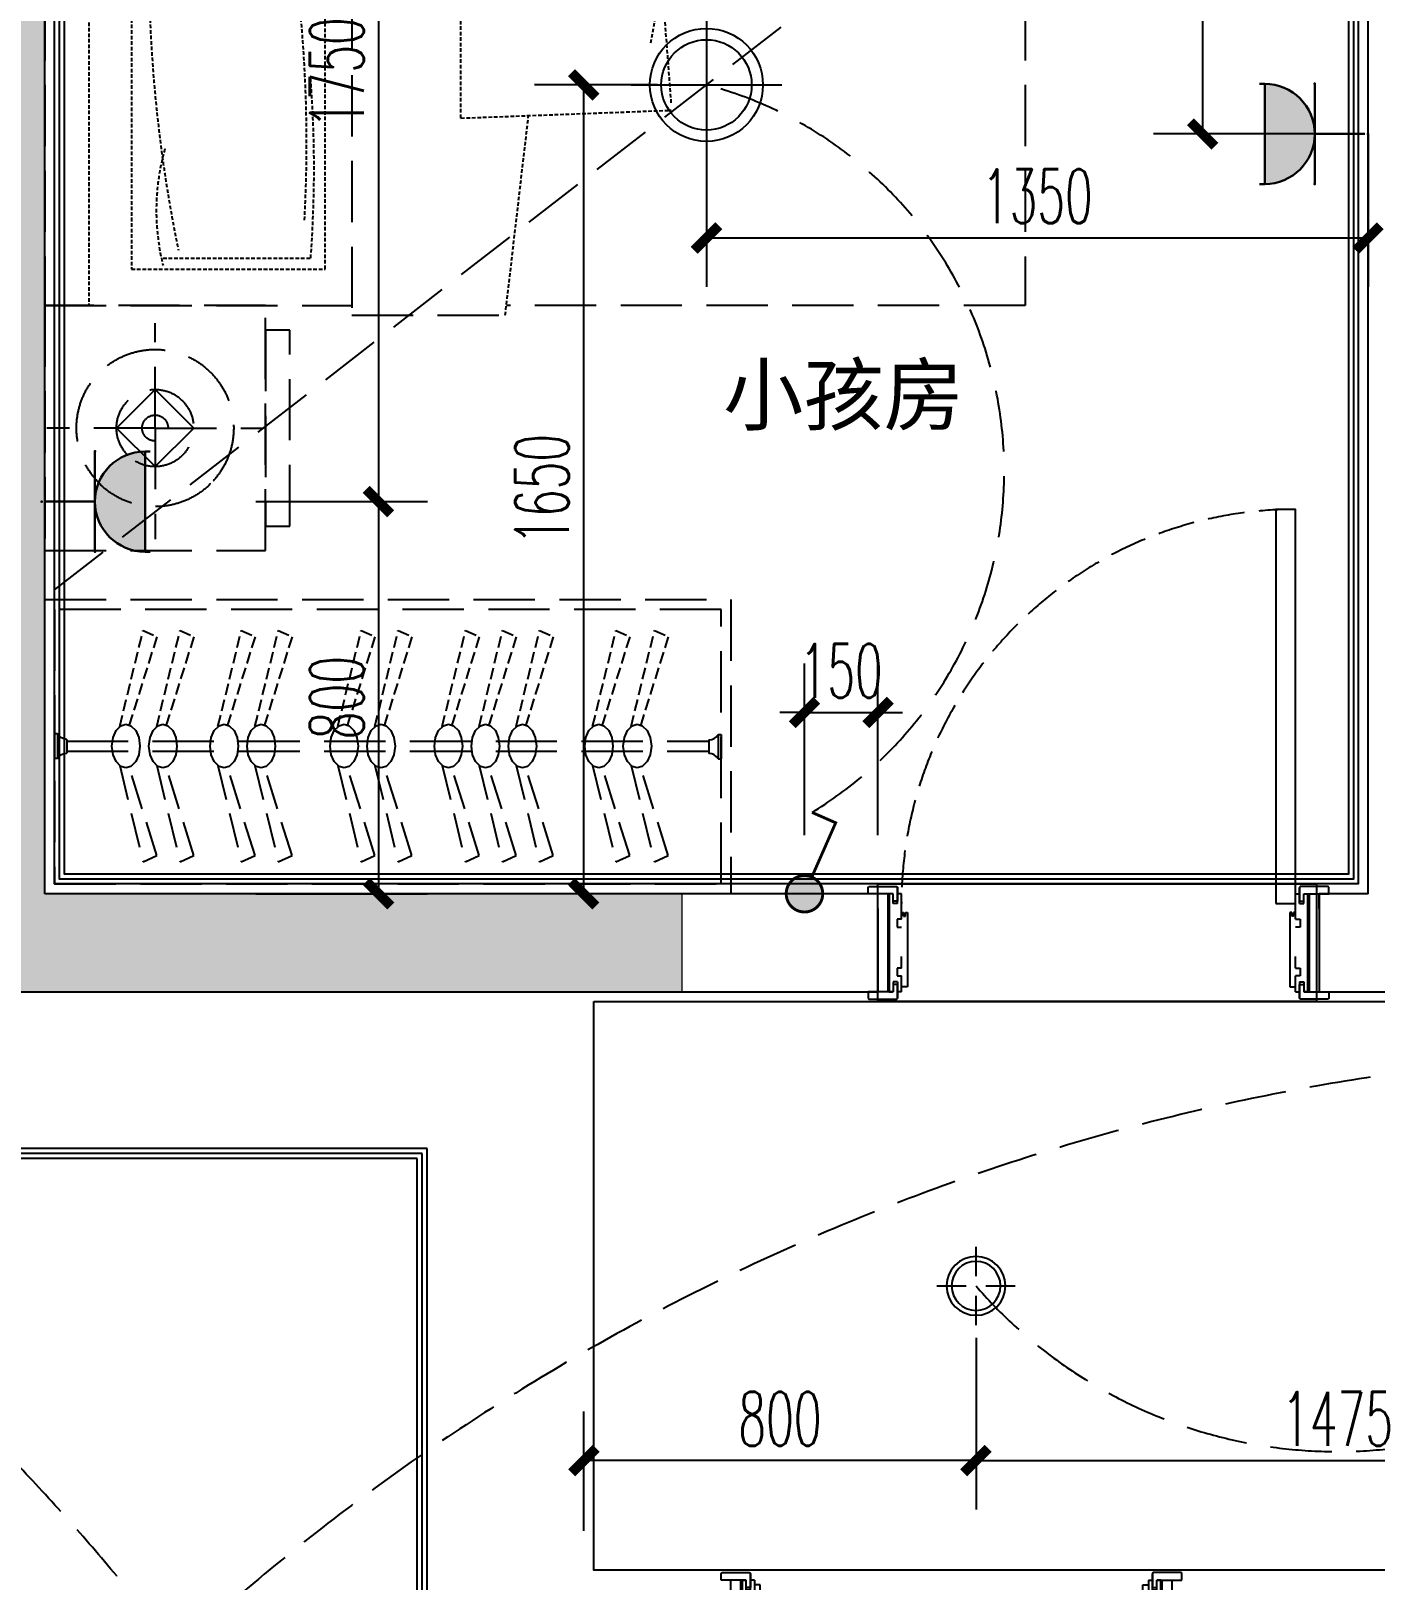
# Model space of a CAD drawing. Extents: x 184967 to 628822, y -100826 to 121332.
# Drawn here: x 398377 to 401120, y 39974 to 43134 of the extents above; entities that cross this region are included whole.
import ezdxf
from ezdxf.enums import TextEntityAlignment as Align

# ---------------------------------------------------------------- set-up
doc = ezdxf.new("R2010")
doc.units = 0
doc.header["$MEASUREMENT"] = 0
for name, pattern in [('__DASH', [0.35, 0.25, -0.1]), ('DASH', [0.35, 0.25, -0.1]), ('DASHED2', [0.375, 0.25, -0.125])]:
    doc.linetypes.add(name, pattern=pattern)
for name, color, linetype in [('0-固定家具到顶', 55, 'Continuous'), ('0-活动家具', 55, 'Continuous'), ('E-给水', 34, 'Continuous'), ('E02-灯具开关连线', 6, 'Continuous'), ('KP12.00 Level 23 Keyplan$0$IFF-FURN-DETAIL', 250, 'Continuous'), ('P11-平面门套', 47, 'Continuous'), ('P11-平面门扇', 47, 'Continuous'), ('P13-文字说明', 52, 'Continuous'), ('T-灯具尺寸', 55, 'Continuous'), ('T03-天花造型', 30, 'Continuous'), ('T05-天花灯具', 51, 'Continuous'), ('WALL', 145, 'Continuous')]:
    doc.layers.add(name, color=color, linetype=linetype)
for name, color, linetype, lineweight in [('4#6#-col-2F~31F$0$COLU', 7, 'Continuous', 0), ('4#6#-col-2F~31F$0$COLU_HATCH', 251, 'Continuous', 0), ('E-插座', 60, 'Continuous', 30)]:
    doc.layers.add(name, color=color, linetype=linetype, lineweight=lineweight)
doc.styles.add('_TCH_LABEL', font='COMPLEX', dxfattribs={"bigfont": 'GBCBIG'})
doc.styles.get("Standard").update_dxf_attribs({"font": 'gbenor.shx', "bigfont": 'gbcbig.shx'})
doc.styles.add('尺寸标注', font='txt.shx', dxfattribs={"width": 0.6, "height": 110})
doc.styles.add('文字标注', font='')
doc.styles.get('文字标注').set_extended_font_data('SimSun')
doc.dimstyles.new('1-50', dxfattribs={"dimscale": 50, "dimtxt": 110, "dimasz": 1, "dimexe": 2, "dimexo": 2, "dimgap": 0.6, "dimtad": 1, "dimdec": 0, "dimrnd": 5, "dimtxsty": '尺寸标注', "dimblk": 'ARCHTICK', "dimcen": 2.5, "dimclrd": 251, "dimclre": 251, "dimclrt": 50, "dimadec": 0, "dimazin": 0, "dimtfac": 1, "dimtdec": 0, "dimtix": 1, "dimtmove": 2, "dimatfit": 3, "dimldrblk": 'DOT', "dimfxl": 1, "dimarcsym": 0})
doc.dimstyles.new('标注', dxfattribs={"dimtxt": 2.5, "dimasz": 1.5, "dimexe": 1.25, "dimexo": 0.625, "dimgap": 0, "dimtad": 1, "dimdsep": 46, "dimtxsty": 'Standard', "dimblk": 'z', "dimcen": 2.5, "dimadec": 0, "dimazin": 0, "dimtm": 1e-09, "dimtfac": 1, "dimtmove": 0, "dimatfit": 3, "dimldrblk": 'z', "dimfxl": 1, "dimarcsym": 0})

# ---------------------------------------------------------------- blocks, each defined once
blk = doc.blocks.new('*U913')
h = blk.add_hatch(color=256)
edge = h.paths.add_edge_path()
edge.add_ellipse((117.692261023738, 211.010664521014), major_axis=(72.28993609263809, 72.2899360926381), ratio=0.9999999999998557, start_angle=134.9999999999959, end_angle=224.9996776147957)
edge.add_line((117.6916857887234, 108.7772564773466), (117.6928362587226, 108.7772564773466))
edge.add_ellipse((117.692261023738, 211.010664521014), major_axis=(72.28993609263809, 72.2899360926381), ratio=0.9999999999998557, start_angle=225.000322385196, end_angle=314.9999999999959)
edge.add_line((219.9256690690237, 211.010664521014), (15.45885297845223, 211.010664521014))
for p, q in [((15.45885297687346, 221.2340053252292), (15.45885297687346, 211.010664521014)), ((219.9256690706025, 221.2340053252292), (219.9256690706025, 211.010664521014)), ((219.9256690706025, 211.010664521014), (15.45885297687346, 211.010664521014)), ((15.45885297687346, 108.7772564773466), (219.9256690706025, 108.7772564773466)), ((117.692261023738, 108.7772564773466), (117.692261023738, 6.543848433653466))]:
    blk.add_line(p, q)
at = {"extrusion": (0, 0, -1)}
blk.add_ellipse((117.692261023738, 211.010664521014), major_axis=(72.28993609263809, 72.2899360926381), ratio=0.9999999999998557, start_param=0.7853981633975202, end_param=3.926990816987313, dxfattribs=at)
for p in [(15.45885297687346, 108.7772564773466), (219.9256690706025, 108.7772564773466), (117.692261023738, 0.0002235690571978921)]:
    blk.add_point(p)
at = {"style": '_TCH_LABEL', "text_generation_flag": 4}
blk.add_text('P', height=0.004089336318310933, dxfattribs=at).set_placement((117.6802636327775, 0.004073607324016848))
at = {"style": '_TCH_LABEL'}
blk.add_attdef('B', text='', height=84.06593068615378, dxfattribs=at).set_placement((174.5899560559046, 51.23559392852962), align=Align.MIDDLE)
blk = doc.blocks.new('_ArchTick')
at = {"color": 0, "linetype": 'ByBlock', "const_width": 0.4}
blk.add_lwpolyline([(-0.5, -0.5), (0.5, 0.5)], dxfattribs=at)
blk = doc.blocks.new('*D931')
at = {"layer": 'Defpoints', "color": 0, "transparency": 16777216}
for p in [(401105.5429029901, 43923.72080574904), (400767.906641599, 42923.73280314), (401099.0031281637, 42923.73280314)]:
    blk.add_point(p, dxfattribs=at)
at = {"layer": 'E-插座', "color": 251, "lineweight": -2, "transparency": 16777216}
for p, q in [((401005.5429029901, 43923.72080574904), (400667.906641599, 43923.72080574904)), ((400767.906641599, 43923.72080574904), (400767.906641599, 42923.73280314)), ((400999.0031281637, 42923.73280314), (400667.906641599, 42923.73280314))]:
    blk.add_line(p, q, dxfattribs=at)
at = {"layer": 'E-插座', "color": 251, "lineweight": -2, "transparency": 16777216, "xscale": 50, "yscale": 50, "zscale": 50}
for p, rotation in [((400767.906641599, 43923.72080574904), 90), ((400767.906641599, 42923.73280314), 270)]:
    blk.add_blockref('_ArchTick', p, dxfattribs=dict(at, rotation=rotation))
at = {"layer": 'E-插座', "color": 50, "transparency": 16777216, "insert": (400682.9066415988, 43423.7268044444), "char_height": 110, "attachment_point": 5, "rotation": 90, "style": '尺寸标注'}
blk.add_mtext('1000', dxfattribs=at)
blk = doc.blocks.new('_Dot')
at = {"color": 0, "linetype": 'ByBlock', "lineweight": -2}
blk.add_line((-0.5, 0), (-1, 0), dxfattribs=at)
at = {"color": 0, "linetype": 'ByBlock', "const_width": 0.5}
blk.add_lwpolyline([(-0.25, 0, 1), (0.25, 0, 1)], format="xyb", close=True, dxfattribs=at)
blk = doc.blocks.new('*D933')
at = {"layer": 'Defpoints', "color": 0, "transparency": 16777216}
for p in [(398405.5468539309, 43923.73280314), (398405.5467530283, 42173.7327950594), (399086.3278766667, 42173.7327950594)]:
    blk.add_point(p, dxfattribs=at)
at = {"layer": 'E-插座', "color": 251, "lineweight": -2, "transparency": 16777216}
for p, q in [((398836.3278766667, 43923.73280314), (399186.3278766667, 43923.73280314)), ((399086.3278766667, 43923.73280314), (399086.3278766667, 42173.7327950594)), ((398836.3278766667, 42173.7327950594), (399186.3278766667, 42173.7327950594))]:
    blk.add_line(p, q, dxfattribs=at)
at = {"layer": 'E-插座', "color": 251, "lineweight": -2, "transparency": 16777216, "xscale": 50, "yscale": 50, "zscale": 50}
for p, rotation in [((399086.3278766667, 43923.73280314), 90), ((399086.3278766667, 42173.7327950594), 270)]:
    blk.add_blockref('_ArchTick', p, dxfattribs=dict(at, rotation=rotation))
at = {"layer": 'E-插座', "color": 50, "transparency": 16777216, "insert": (399001.3278766666, 43048.73279909958), "char_height": 110, "attachment_point": 5, "rotation": 90, "style": '尺寸标注'}
blk.add_mtext('1750', dxfattribs=at)
blk = doc.blocks.new('*D938')
at = {"layer": 'Defpoints', "color": 0, "transparency": 16777216}
for p in [(398405.5467530283, 42173.7327950594), (398405.5467366916, 41373.7327950594), (399086.3278766667, 41373.7327950594)]:
    blk.add_point(p, dxfattribs=at)
at = {"layer": 'E-插座', "color": 251, "lineweight": -2, "transparency": 16777216}
for p, q in [((398836.3278766667, 42173.7327950594), (399186.3278766667, 42173.7327950594)), ((399086.3278766667, 42173.7327950594), (399086.3278766667, 41373.7327950594)), ((398836.3278766667, 41373.7327950594), (399186.3278766667, 41373.7327950594))]:
    blk.add_line(p, q, dxfattribs=at)
at = {"layer": 'E-插座', "color": 251, "lineweight": -2, "transparency": 16777216, "xscale": 50, "yscale": 50, "zscale": 50}
for p, rotation in [((399086.3278766667, 42173.7327950594), 90), ((399086.3278766667, 41373.7327950594), 270)]:
    blk.add_blockref('_ArchTick', p, dxfattribs=dict(at, rotation=rotation))
at = {"layer": 'E-插座', "color": 50, "transparency": 16777216, "insert": (399001.3278766666, 41773.73279505929), "char_height": 110, "attachment_point": 5, "rotation": 90, "style": '尺寸标注'}
blk.add_mtext('800', dxfattribs=at)
blk = doc.blocks.new('z')
blk.add_line((0, 0), (-1, -1.0232e-12))
blk.add_lwpolyline([(-1.171243120491743, 1.173285600293843, 0.36, 0.21, 0), (0, 0, 0.21, 0.36, 0), (-1.17124312049778, -1.173285600307485, 0.36, 0.36, 0)], format="xyseb")
blk = doc.blocks.new('A$C2E5E4FD4')
for p, q in [((79.99998746762867, 99.99999357825436), (79.99998746762867, 159.9999935782543)), ((59.99998746762867, 79.99999357825436), (-1.25323713291e-05, 79.99999357825436)), ((159.9999874676286, 79.99999357825436), (99.99998746762869, 79.99999357825436)), ((79.99998746762867, -6.4217456384e-06), (79.99998746762867, 59.99999357825435))]:
    blk.add_line(p, q)
blk.add_circle((79.99998746762867, 79.99999357825436), 60)
at = {"color": 250}
blk.add_circle((79.99998746762867, 79.99999357825436), 50, dxfattribs=at)
blk = doc.blocks.new('xidingdeng')
for p, q in [((0, 3.333333333332121), (0, -3.333333333332121)), ((-3.333333333321207, 0), (3.333333333335759, 0))]:
    blk.add_line(p, q)
blk.add_circle((0, 0), 2.499999999999503)
at = {"color": 8}
blk.add_circle((0, 0), 1.999999999999602, dxfattribs=at)
blk = doc.blocks.new('*D998')
at = {"layer": 'Defpoints', "color": 0, "linetype": 'ByBlock', "transparency": 16777216}
for p in [(399755.5468034794, 43023.73282603584), (401105.5467530281, 43023.73282603584), (401105.5467530281, 42711.50001480195)]:
    blk.add_point(p, dxfattribs=at)
at = {"layer": 'T-灯具尺寸', "color": 251, "lineweight": -2, "transparency": 16777216}
for p, q in [((399755.5468034794, 42923.73282603584), (399755.5468034794, 42611.50001480195)), ((401105.5467530281, 42923.73282603584), (401105.5467530281, 42611.50001480195)), ((399755.5468034794, 42711.50001480195), (401105.5467530281, 42711.50001480195))]:
    blk.add_line(p, q, dxfattribs=at)
at = {"layer": 'T-灯具尺寸', "color": 251, "linetype": 'ByBlock', "lineweight": -2, "transparency": 16777216, "xscale": 50, "yscale": 50, "zscale": 50, "rotation": 180}
blk.add_blockref('_ArchTick', (399755.5468034794, 42711.50001480195), dxfattribs=at)
at = {"layer": 'T-灯具尺寸', "color": 251, "linetype": 'ByBlock', "lineweight": -2, "transparency": 16777216, "xscale": 50, "yscale": 50, "zscale": 50}
blk.add_blockref('_ArchTick', (401105.5467530281, 42711.50001480195), dxfattribs=at)
at = {"layer": 'T-灯具尺寸', "color": 50, "linetype": 'ByBlock', "transparency": 16777216, "insert": (400430.5467782537, 42796.50001480195), "char_height": 110, "attachment_point": 5, "style": '尺寸标注'}
blk.add_mtext('1350', dxfattribs=at)
blk = doc.blocks.new('*D999')
at = {"layer": 'Defpoints', "color": 0, "linetype": 'ByBlock', "transparency": 16777216}
for p in [(399755.5468034793, 43023.73282603556), (399505.0000000005, 41373.73280986135), (399755.5468034793, 41373.73280986135)]:
    blk.add_point(p, dxfattribs=at)
at = {"layer": 'T-灯具尺寸', "color": 251, "lineweight": -2, "transparency": 16777216}
for p, q in [((399655.5468034793, 43023.73282603556), (399405.0000000005, 43023.73282603556)), ((399505.0000000005, 43023.73282603556), (399505.0000000005, 41373.73280986135)), ((399655.5468034793, 41373.73280986135), (399405.0000000005, 41373.73280986135))]:
    blk.add_line(p, q, dxfattribs=at)
at = {"layer": 'T-灯具尺寸', "color": 251, "linetype": 'ByBlock', "lineweight": -2, "transparency": 16777216, "xscale": 50, "yscale": 50, "zscale": 50}
for p, rotation in [((399505.0000000005, 43023.73282603556), 90), ((399505.0000000005, 41373.73280986135), 270)]:
    blk.add_blockref('_ArchTick', p, dxfattribs=dict(at, rotation=rotation))
at = {"layer": 'T-灯具尺寸', "color": 50, "linetype": 'ByBlock', "transparency": 16777216, "insert": (399420.0000000003, 42198.73281794834), "char_height": 110, "attachment_point": 5, "rotation": 90, "style": '尺寸标注'}
blk.add_mtext('1650', dxfattribs=at)
blk = doc.blocks.new('*D1020')
at = {"layer": 'Defpoints', "color": 0, "linetype": 'ByBlock', "transparency": 16777216}
for p in [(400305.5466531599, 40573.73284154404), (401780.5467470879, 40573.73284154093), (401780.5467470879, 40217.50001480195)]:
    blk.add_point(p, dxfattribs=at)
at = {"layer": 'T-灯具尺寸', "color": 251, "lineweight": -2, "transparency": 16777216}
for p, q in [((400305.5466531599, 40467.50001480195), (400305.5466531599, 40117.50001480195)), ((401780.5467470879, 40467.50001480195), (401780.5467470879, 40117.50001480195)), ((400305.5466531599, 40217.50001480195), (401780.5467470879, 40217.50001480195))]:
    blk.add_line(p, q, dxfattribs=at)
at = {"layer": 'T-灯具尺寸', "color": 251, "linetype": 'ByBlock', "lineweight": -2, "transparency": 16777216, "xscale": 50, "yscale": 50, "zscale": 50, "rotation": 180}
blk.add_blockref('_ArchTick', (400305.5466531599, 40217.50001480195), dxfattribs=at)
at = {"layer": 'T-灯具尺寸', "color": 251, "linetype": 'ByBlock', "lineweight": -2, "transparency": 16777216, "xscale": 50, "yscale": 50, "zscale": 50}
blk.add_blockref('_ArchTick', (401780.5467470879, 40217.50001480195), dxfattribs=at)
at = {"layer": 'T-灯具尺寸', "color": 50, "linetype": 'ByBlock', "transparency": 16777216, "insert": (401043.0467001239, 40302.50001480195), "char_height": 110, "attachment_point": 5, "style": '尺寸标注'}
blk.add_mtext('1475', dxfattribs=at)
blk = doc.blocks.new('*D1023')
at = {"layer": 'Defpoints', "color": 0, "linetype": 'ByBlock', "transparency": 16777216}
for p in [(400305.5466531599, 40573.73284154404), (399505.5467530281, 40217.50001480195), (399505.5467530281, 39973.73283412971)]:
    blk.add_point(p, dxfattribs=at)
at = {"layer": 'T-灯具尺寸', "color": 251, "lineweight": -2, "transparency": 16777216}
for p, q in [((400305.5466531599, 40467.50001480195), (400305.5466531599, 40117.50001480195)), ((399505.5467530281, 40073.73283412971), (399505.5467530281, 40317.50001480195)), ((400305.5466531599, 40217.50001480195), (399505.5467530281, 40217.50001480195))]:
    blk.add_line(p, q, dxfattribs=at)
at = {"layer": 'T-灯具尺寸', "color": 251, "linetype": 'ByBlock', "lineweight": -2, "transparency": 16777216, "xscale": 50, "yscale": 50, "zscale": 50, "rotation": 180}
blk.add_blockref('_ArchTick', (399505.5467530281, 40217.50001480195), dxfattribs=at)
at = {"layer": 'T-灯具尺寸', "color": 251, "linetype": 'ByBlock', "lineweight": -2, "transparency": 16777216, "xscale": 50, "yscale": 50, "zscale": 50}
blk.add_blockref('_ArchTick', (400305.5466531599, 40217.50001480195), dxfattribs=at)
at = {"layer": 'T-灯具尺寸', "color": 50, "linetype": 'ByBlock', "transparency": 16777216, "insert": (399905.546703094, 40302.50001480195), "char_height": 110, "attachment_point": 5, "style": '尺寸标注'}
blk.add_mtext('800', dxfattribs=at)
blk = doc.blocks.new('*U60')
h = blk.add_hatch(color=256)
edge = h.paths.add_edge_path()
edge.add_arc((2.151484108099001e-10, -6.974238000939174e-11), 62.10000000139564, -127.2198858071806, -82.21988580729841)
edge.add_arc((4.102717757037622e-11, 6.25181052942971e-11), 62.10000000149572, -82.21988580715593, -37.21988580716038)
edge.add_arc((1.803241866853272e-10, -4.329030005711761e-11), 62.1000000013083, -37.21988580716069, 7.78011419285809)
edge.add_arc((2.379280065519053e-10, -8.866071279668637e-11), 62.10000000121783, 7.780114192900837, 52.78011419291992)
edge.add_arc((1.10675738436181e-10, 9.613859847430588e-12), 62.10000000122108, 52.78011419277895, 97.78011419284384)
edge.add_arc((2.727522306764784e-10, -1.151127927489604e-10), 62.10000000138753, -262.2198858070278, -217.2198858069993)
edge.add_arc((-4.066601167799644e-11, 1.229560979061431e-10), 62.10000000108983, -217.2198858069997, -172.2198858069997)
edge.add_arc((4.24591190607203e-10, 6.351933524532205e-11), 62.1000000015266, -172.2198858071558, -127.2198858072611)
at = {"const_width": 9.936000000213985}
blk.add_lwpolyline([(-8.406582733408314, 61.52836229661051), (-35.66610994495528, 261.0427332916591), (-122.6803543755188, 249.1540299765452)], dxfattribs=at)
blk.add_lwpolyline([(-37.56277055767007, -49.45147387296431, 0.1989123673796352), (8.406582733570012, -61.52836229683994, 0.1989123673796269), (49.4514738728953, -37.56277055785021, 0.1989123673796338), (61.5283622966887, 8.406582733400644, 0.1989123673796519), (37.56277055790166, 49.45147387268018, 0.1989123673796731), (-8.406582733408314, 61.52836229661051, 0.1989123673796564), (-49.45147387272334, 37.56277055761304, 0.1989123673796721), (-61.52836229651291, -8.40658273363916, 0.198912367379654)], format="xyb", close=True, dxfattribs=at)
blk = doc.blocks.new('*D1036')
at = {"layer": 'Defpoints', "color": 0, "linetype": 'ByBlock', "transparency": 16777216}
for p in [(400105.5467530249, 41743.49998519805), (399955.5467530249, 41373.73280452598), (400105.5467530249, 41373.73280452598)]:
    blk.add_point(p, dxfattribs=at)
at = {"layer": 'E02-灯具开关连线', "color": 251, "lineweight": -2, "transparency": 16777216}
for p, q in [((399955.5467530249, 41493.49998519805), (399955.5467530249, 41843.49998519805)), ((400105.5467530249, 41493.49998519805), (400105.5467530249, 41843.49998519805)), ((399955.5467530249, 41743.49998519805), (399905.5467530249, 41743.49998519805)), ((399955.5467530249, 41743.49998519805), (400105.5467530249, 41743.49998519805)), ((400105.5467530249, 41743.49998519805), (400155.5467530249, 41743.49998519805))]:
    blk.add_line(p, q, dxfattribs=at)
at = {"layer": 'E02-灯具开关连线', "color": 251, "linetype": 'ByBlock', "lineweight": -2, "transparency": 16777216, "xscale": 50, "yscale": 50, "zscale": 50}
blk.add_blockref('_ArchTick', (399955.5467530249, 41743.49998519805), dxfattribs=at)
at = {"layer": 'E02-灯具开关连线', "color": 251, "linetype": 'ByBlock', "lineweight": -2, "transparency": 16777216, "xscale": 50, "yscale": 50, "zscale": 50, "rotation": 180}
blk.add_blockref('_ArchTick', (400105.5467530249, 41743.49998519805), dxfattribs=at)
at = {"layer": 'E02-灯具开关连线', "color": 50, "linetype": 'ByBlock', "transparency": 16777216, "insert": (400030.5467530249, 41828.49998519805), "char_height": 110, "attachment_point": 5, "style": '尺寸标注'}
blk.add_mtext('150', dxfattribs=at)
blk = doc.blocks.new('*U885')
at = {"color": 251}
for p, q in [((20.0805182491531, 124.9999979953245), (20.08051798249334, 74.99999799526708)), ((920.0805166237624, 124.9999979953245), (920.0805167718903, 74.99999799526708))]:
    blk.add_line(p, q, dxfattribs=at)
at = {"layer": 'P11-平面门套', "ltscale": 200}
for p, q in [((-9.0082539828e-06, 168.3999979953478), (1.599990991722734, 169.9999979953245)), ((-9.0082539828e-06, 154.9999979953245), (-9.0082539828e-06, 168.3999979953478)), ((1.599990991722734, 169.9999979953245), (58.39999099176929, 169.9999979953245)), ((58.39999099176929, 169.9999979953245), (59.999990991746, 168.3999979953478)), ((59.999990991746, 168.3999979953478), (59.999990991746, 139.9999979953245)), ((59.99999099128036, 134.9999979953245), (59.99999099128036, 166.9552061756803)), ((881.7610438811462, 169.9999979953245), (880.1610438811695, 168.3999979953478)), ((880.1610438811695, 168.3999979953478), (880.1610438811695, 139.9999979953245)), ((880.1610438816349, 134.9999979953245), (880.1610438816349, 166.9552061756803)), ((938.5610438811927, 169.9999979953245), (881.7610438811462, 169.9999979953245)), ((940.161043881169, 168.3999979953478), (938.5610438811927, 169.9999979953245)), ((940.161043881169, 154.9999979953245), (940.161043881169, 168.3999979953478)), ((50.9999909916296, 154.9999979953245), (-9.0082539828e-06, 154.9999979953245)), ((39.99999099174603, 154.9999979953245), (39.99999093248017, 54.99999799532529)), ((42.99999093248014, 54.99999799532529), (42.999990991746, 154.9999979953245)), ((42.999990991746, 154.9999979953245), (42.99999093248014, 54.99999799532529)), ((50.99999099151318, 134.9999979953245), (50.9999909916296, 154.9999979953245)), ((51.99999099151319, 139.9999979953245), (50.99999099151318, 140.9999979953245)), ((59.99999099151319, 134.9999979953245), (50.99999099151318, 134.9999979953245)), ((59.999990991746, 139.9999979953245), (51.99999099151319, 139.9999979953245)), ((67.99999099174603, 154.9999979953245), (59.999990991746, 154.9999979953245)), ((67.99999099180422, 102.7828360671374), (67.99999099180422, 154.9999979953245)), ((67.99999093253837, 103.3983006278257), (67.99999093253837, 126.7828360671382)), ((872.1610438811695, 154.9999979953245), (880.1610438811695, 154.9999979953245)), ((872.161043881111, 102.7828360671374), (872.161043881111, 154.9999979953245)), ((872.1610438218453, 103.3983006278257), (872.1610438218453, 126.7828360671382)), ((880.1610438811695, 139.9999979953245), (888.1610438814023, 139.9999979953245)), ((880.1610438814023, 134.9999979953245), (889.1610438814023, 134.9999979953245)), ((888.1610438814023, 139.9999979953245), (889.1610438814023, 140.9999979953245)), ((889.1610438814023, 134.9999979953245), (889.1610438812859, 154.9999979953245)), ((889.1610438812859, 154.9999979953245), (940.161043881169, 154.9999979953245)), ((897.1610438219035, 54.99999799532529), (897.1610438811695, 154.9999979953245)), ((897.1610438811695, 154.9999979953245), (897.1610438219035, 54.99999799532529)), ((900.1610438811695, 154.9999979953245), (900.1610438219035, 54.99999799532529)), ((67.99999093253837, 103.3983006278257), (58.99999093253837, 103.3983006278257)), ((58.99999093253837, 103.3983006278257), (58.99999093253837, 87.39830062782573)), ((58.99999099180422, 102.7828360671374), (58.99999099180422, 86.78283606713741)), ((67.99999099180422, 102.7828360671374), (58.99999099180422, 102.7828360671374)), ((67.99999099180422, 116.9999979953245), (72.08458863462873, 116.9999979952663)), ((72.08458863457054, 109.2799979950614), (72.08458863462873, 116.9999979952663)), ((72.08458863457054, 109.2799979950614), (75.9153933489797, 109.2799979950614)), ((75.9153933489797, 109.2799979950614), (75.9153933490379, 116.9999979952663)), ((75.9153933490379, 116.9999979952663), (79.99999099180422, 116.9999979953245)), ((79.99999099180422, 116.9999979953245), (79.99999093253837, 64.99999799532532)), ((860.1610438811113, 116.9999979953245), (860.1610438218453, 64.99999799532532)), ((864.2456415238776, 116.9999979952663), (860.1610438811113, 116.9999979953245)), ((864.2456415239355, 109.2799979950614), (864.2456415238776, 116.9999979952663)), ((868.0764462383449, 109.2799979950614), (864.2456415239355, 109.2799979950614)), ((872.161043881111, 116.9999979953245), (868.0764462382867, 116.9999979952663)), ((868.0764462383449, 109.2799979950614), (868.0764462382867, 116.9999979952663)), ((872.1610438218453, 103.3983006278257), (881.1610438218453, 103.3983006278257)), ((872.161043881111, 102.7828360671374), (881.161043881111, 102.7828360671374)), ((881.1610438218453, 103.3983006278257), (881.1610438218453, 87.39830062782573)), ((881.161043881111, 102.7828360671374), (881.161043881111, 86.78283606713741)), ((59.99999093224733, 74.99999799532532), (50.99999093224732, 74.99999799532532)), ((50.99999093224732, 74.99999799532532), (50.99999093236374, 54.99999799532529)), ((51.99999093224733, 69.99999799532532), (50.99999093224732, 68.99999799532532)), ((59.99999093248014, 69.99999799532532), (51.99999093224733, 69.99999799532532)), ((58.99999093253837, 87.39830062782573), (67.99999093253837, 87.39830062782573)), ((58.99999099180422, 86.78283606713741), (67.99999099180422, 86.78283606713741)), ((59.9999909320145, 74.99999799532532), (59.9999909319563, 41.59999799530201)), ((59.99999093248014, 41.99999799532529), (59.99999093248014, 69.99999799532532)), ((67.99999093253837, 54.99999799532529), (67.99999093253837, 87.39830062782573)), ((79.99999093253837, 64.99999799532532), (67.99999093253837, 64.99999799532532)), ((860.1610438218453, 64.99999799532532), (872.1610438218453, 64.99999799532532)), ((872.1610438218453, 54.99999799532529), (872.1610438218453, 87.39830062782573)), ((881.1610438218453, 87.39830062782573), (872.1610438218453, 87.39830062782573)), ((881.161043881111, 86.78283606713741), (872.161043881111, 86.78283606713741)), ((880.1610438223692, 74.99999799532532), (880.1610438224271, 41.59999799530201)), ((880.1610438221363, 74.99999799532532), (889.1610438221363, 74.99999799532532)), ((880.1610438219035, 69.99999799532532), (888.1610438221363, 69.99999799532532)), ((880.1610438219035, 41.99999799532529), (880.1610438219035, 69.99999799532532)), ((888.1610438221363, 69.99999799532532), (889.1610438221363, 68.99999799532532)), ((889.1610438221363, 74.99999799532532), (889.1610438220199, 54.99999799532529)), ((50.99999093236374, 54.99999799532529), (-9.06751984079898e-06, 54.99999799532529)), ((-9.06751984079898e-06, 54.99999799532529), (-9.06751984079898e-06, 41.59999799530201)), ((-9.06751984079898e-06, 41.59999799530201), (1.599990932456876, 39.99999799532529)), ((1.599990932456876, 39.99999799532529), (58.39999093192135, 39.99999799532529)), ((42.99999093248014, 54.99999799532529), (50.99999093248017, 54.99999799532529)), ((58.39999093192135, 39.99999799532529), (59.9999909319563, 41.59999799530201)), ((67.99999093253837, 54.99999799532529), (59.99999093253835, 54.99999799532529)), ((872.1610438218453, 54.99999799532529), (880.1610438218453, 54.99999799532529)), ((881.7610438224623, 39.99999799532529), (880.1610438224271, 41.59999799530201)), ((938.5610438219268, 39.99999799532529), (881.7610438224623, 39.99999799532529)), ((889.1610438220199, 54.99999799532529), (940.1610438219033, 54.99999799532529)), ((897.1610438219035, 54.99999799532529), (889.1610438219035, 54.99999799532529)), ((940.1610438219033, 41.59999799530201), (938.5610438219268, 39.99999799532529)), ((940.1610438219033, 54.99999799532529), (940.1610438219033, 41.59999799530201))]:
    blk.add_line(p, q, dxfattribs=at)
at = {"layer": 'P11-平面门套'}
for p, q in [((20.08051824921858, 124.9999979952954), (20.08051824921858, 154.9999979953827)), ((920.0805166237258, 124.9999979952954), (920.0805166237258, 154.9999979953247)), ((20.08051798249334, 74.99999799526708), (20.08051798249334, 54.99999799532529)), ((920.0805167718903, 74.99999799526708), (920.0805167718903, 54.99999799532529))]:
    blk.add_line(p, q, dxfattribs=at)
blk = doc.blocks.new('KP12.00 Level 23 Keyplan$0$HBA-Hanger')
at = {"color": 250, "linetype": 'DASH', "ltscale": 100}
blk.add_polyline3d([(-41.9496, 43.4272, 0), (-248.539, -6.68425, 0), (-234.963, -36.2244, 0), (-45.5965, 22.9304, 0)], dxfattribs=at)
at = {"color": 250, "linetype": 'DASH', "ltscale": 300}
blk.add_polyline3d([(-46.9451, 30.1133, 0), (-43.7782, 19.371, 0), (-33.1952, 8.819989999999999, 0), (-18.7283, 2.44564, 0), (0, 0, 0), (18.7283, 2.44564, 0), (33.1952, 8.819989999999999, 0), (43.7782, 19.371, 0), (46.9451, 30.1133, 0), (43.7782, 40.8557, 0), (33.1952, 51.4067, 0), (18.7283, 57.78100000000001, 0), (0, 60.2267, 0), (-18.7283, 57.78100000000001, 0), (-33.1952, 51.4067, 0), (-43.7782, 40.8557, 0)], close=True, dxfattribs=at)
blk.add_polyline3d([(41.9496, 43.4272, 0), (248.539, -6.68425, 0), (234.963, -36.2244, 0), (45.5965, 22.9304, 0)], dxfattribs=at)
blk = doc.blocks.new('KP12.00 Level 23 Keyplan$0$A$C09FB1370')
at = {"layer": 'KP12.00 Level 23 Keyplan$0$IFF-FURN-DETAIL'}
for p, q in [((-25, 14), (-25, -14)), ((-25, 14), (-25, -14)), ((-6, 25), (-6, -25)), ((-6, 25), (0, 25)), ((-6, 25), (0, 25)), ((-6, 25), (-6, -25)), ((0, 25), (0, -25)), ((-6, -25), (0, -25)), ((-6, -25), (0, -25))]:
    blk.add_line(p, q, dxfattribs=at)
for centre, start, end in [((-25.0201957081445, 35.9439744050615), 270.052731042177, 330.08443460519), ((-25.0201957081445, 35.9439744050615), 270.052731042177, 330.08443460519), ((-25.0201957081445, -35.9439744055271), 29.9155653948102, 89.94726895782351), ((-25.0201957081445, -35.9439744055271), 29.9155653948102, 89.94726895782351)]:
    blk.add_arc(centre, 21.9439836986288, start, end, dxfattribs=at)
blk = doc.blocks.new('*U792')
at = {"color": 251}
for p, q in [((20.0805182491531, 124.9999979953245), (20.08051813065799, -25.00000200473288)), ((920.0805166237624, 124.9999979953245), (920.080516920055, -25.00000200473288))]:
    blk.add_line(p, q, dxfattribs=at)
at = {"layer": 'P11-平面门套', "ltscale": 200}
for p, q in [((-9.0082539828e-06, 168.3999979953478), (1.599990991722734, 169.9999979953245)), ((-9.0082539828e-06, 154.9999979953245), (-9.0082539828e-06, 168.3999979953478)), ((1.599990991722734, 169.9999979953245), (58.39999099176929, 169.9999979953245)), ((58.39999099176929, 169.9999979953245), (59.999990991746, 168.3999979953478)), ((59.999990991746, 168.3999979953478), (59.999990991746, 139.9999979953245)), ((59.99999099128036, 134.9999979953245), (59.99999099128036, 166.9552061756803)), ((881.7610438811462, 169.9999979953245), (880.1610438811695, 168.3999979953478)), ((880.1610438811695, 168.3999979953478), (880.1610438811695, 139.9999979953245)), ((880.1610438816349, 134.9999979953245), (880.1610438816349, 166.9552061756803)), ((938.5610438811927, 169.9999979953245), (881.7610438811462, 169.9999979953245)), ((940.161043881169, 168.3999979953478), (938.5610438811927, 169.9999979953245)), ((940.161043881169, 154.9999979953245), (940.161043881169, 168.3999979953478)), ((50.9999909916296, 154.9999979953245), (-9.0082539828e-06, 154.9999979953245)), ((39.99999099174603, 154.9999979953245), (39.99999108064482, -45.00000200467466)), ((42.99999108064478, -45.00000200467466), (42.999990991746, 154.9999979953245)), ((42.999990991746, 154.9999979953245), (42.99999108064478, -45.00000200467466)), ((50.99999099151318, 134.9999979953245), (50.9999909916296, 154.9999979953245)), ((51.99999099151319, 139.9999979953245), (50.99999099151318, 140.9999979953245)), ((59.99999099151319, 134.9999979953245), (50.99999099151318, 134.9999979953245)), ((59.999990991746, 139.9999979953245), (51.99999099151319, 139.9999979953245)), ((67.99999099174603, 154.9999979953245), (59.999990991746, 154.9999979953245)), ((67.99999099180422, 102.7828360671374), (67.99999099180422, 154.9999979953245)), ((872.1610438811695, 154.9999979953245), (880.1610438811695, 154.9999979953245)), ((872.161043881111, 102.7828360671374), (872.161043881111, 154.9999979953245)), ((880.1610438811695, 139.9999979953245), (888.1610438814023, 139.9999979953245)), ((880.1610438814023, 134.9999979953245), (889.1610438814023, 134.9999979953245)), ((888.1610438814023, 139.9999979953245), (889.1610438814023, 140.9999979953245)), ((889.1610438814023, 134.9999979953245), (889.1610438812859, 154.9999979953245)), ((889.1610438812859, 154.9999979953245), (940.161043881169, 154.9999979953245)), ((897.1610439700681, -45.00000200467466), (897.1610438811695, 154.9999979953245)), ((897.1610438811695, 154.9999979953245), (897.1610439700681, -45.00000200467466)), ((900.1610438811695, 154.9999979953245), (900.1610439700681, -45.00000200467466)), ((58.99999099180422, 102.7828360671374), (58.99999099180422, 86.78283606713741)), ((67.99999099180422, 102.7828360671374), (58.99999099180422, 102.7828360671374)), ((67.99999099180422, 116.9999979953245), (72.08458863462873, 116.9999979952663)), ((72.08458863457054, 109.2799979950614), (72.08458863462873, 116.9999979952663)), ((72.08458863457054, 109.2799979950614), (75.9153933489797, 109.2799979950614)), ((75.9153933489797, 109.2799979950614), (75.9153933490379, 116.9999979952663)), ((75.9153933490379, 116.9999979952663), (79.99999099180422, 116.9999979953245)), ((79.99999099180422, 116.9999979953245), (79.99999108070301, -35.00000200467465)), ((860.1610438811113, 116.9999979953245), (860.1610439700099, -35.00000200467465)), ((864.2456415238776, 116.9999979952663), (860.1610438811113, 116.9999979953245)), ((864.2456415239355, 109.2799979950614), (864.2456415238776, 116.9999979952663)), ((868.0764462383449, 109.2799979950614), (864.2456415239355, 109.2799979950614)), ((872.161043881111, 116.9999979953245), (868.0764462382867, 116.9999979952663)), ((868.0764462383449, 109.2799979950614), (868.0764462382867, 116.9999979952663)), ((872.161043881111, 102.7828360671374), (881.161043881111, 102.7828360671374)), ((881.161043881111, 102.7828360671374), (881.161043881111, 86.78283606713741)), ((58.99999099180422, 86.78283606713741), (67.99999099180422, 86.78283606713741)), ((881.161043881111, 86.78283606713741), (872.161043881111, 86.78283606713741)), ((67.99999108070301, 3.398300627825741), (58.99999108070301, 3.398300627825741)), ((58.99999108070301, 3.398300627825741), (58.99999108070301, -12.60169937217423)), ((67.99999108070301, 3.398300627825741), (67.99999108070301, 26.78283606713823)), ((872.1610439700099, 3.398300627825741), (872.1610439700099, 26.78283606713823)), ((872.1610439700099, 3.398300627825741), (881.1610439700099, 3.398300627825741)), ((881.1610439700099, 3.398300627825741), (881.1610439700099, -12.60169937217423)), ((59.99999108041197, -25.00000200467465), (50.99999108041197, -25.00000200467465)), ((50.99999108041197, -25.00000200467465), (50.99999108052839, -45.00000200467466)), ((51.99999108041197, -30.00000200467465), (50.99999108041197, -31.00000200467465)), ((59.99999108064478, -30.00000200467465), (51.99999108041197, -30.00000200467465)), ((58.99999108070301, -12.60169937217423), (67.99999108070301, -12.60169937217423)), ((59.99999108017914, -25.00000200467465), (59.99999108012094, -58.40000200469795)), ((59.99999108064478, -58.00000200467466), (59.99999108064478, -30.00000200467465)), ((67.99999108070301, -45.00000200467466), (67.99999108070301, -12.60169937217423)), ((872.1610439700099, -45.00000200467466), (872.1610439700099, -12.60169937217423)), ((881.1610439700099, -12.60169937217423), (872.1610439700099, -12.60169937217423)), ((880.1610439705338, -25.00000200467465), (880.1610439705918, -58.40000200469795)), ((880.161043970301, -25.00000200467465), (889.161043970301, -25.00000200467465)), ((880.1610439700681, -30.00000200467465), (888.161043970301, -30.00000200467465)), ((880.1610439700681, -58.00000200467466), (880.1610439700681, -30.00000200467465)), ((888.161043970301, -30.00000200467465), (889.161043970301, -31.00000200467465)), ((889.161043970301, -25.00000200467465), (889.1610439701846, -45.00000200467466)), ((50.99999108052839, -45.00000200467466), (-8.91935519580153e-06, -45.00000200467466)), ((-8.91935519580153e-06, -45.00000200467466), (-8.91935519580153e-06, -58.40000200469795)), ((-8.91935519580153e-06, -58.40000200469795), (1.599991080621521, -60.00000200467466)), ((1.599991080621521, -60.00000200467466), (58.399991080086, -60.00000200467466)), ((42.99999108064478, -45.00000200467466), (50.99999108064482, -45.00000200467466)), ((58.399991080086, -60.00000200467466), (59.99999108012094, -58.40000200469795)), ((67.99999108070301, -45.00000200467466), (59.999991080703, -45.00000200467466)), ((79.99999108070301, -35.00000200467465), (67.99999108070301, -35.00000200467465)), ((860.1610439700099, -35.00000200467465), (872.1610439700099, -35.00000200467465)), ((872.1610439700099, -45.00000200467466), (880.1610439700099, -45.00000200467466)), ((881.7610439706269, -60.00000200467466), (880.1610439705918, -58.40000200469795)), ((938.5610439700914, -60.00000200467466), (881.7610439706269, -60.00000200467466)), ((889.1610439701846, -45.00000200467466), (940.1610439700679, -45.00000200467466)), ((897.1610439700681, -45.00000200467466), (889.1610439700681, -45.00000200467466)), ((940.1610439700679, -58.40000200469795), (938.5610439700914, -60.00000200467466)), ((940.1610439700679, -45.00000200467466), (940.1610439700679, -58.40000200469795))]:
    blk.add_line(p, q, dxfattribs=at)
at = {"layer": 'P11-平面门套'}
for p, q in [((20.08051824921858, 124.9999979952954), (20.08051824921858, 154.9999979953827)), ((920.0805166237258, 124.9999979952954), (920.0805166237258, 154.9999979953247)), ((20.08051813065799, -25.00000200473288), (20.08051813065799, -45.00000200467466)), ((920.080516920055, -25.00000200473288), (920.080516920055, -45.00000200467466))]:
    blk.add_line(p, q, dxfattribs=at)
blk = doc.blocks.new('A$C087C765B')
blk.add_lwpolyline([(764.1607779139304, 0.0004472729051485658), (804.1607779139304, 0.0004472733708098531), (804.1607779032202, 804.1615018498851), (764.1607779032202, 804.1615018498851)], close=True)
at = {"color": 250, "linetype": 'DASH', "ltscale": 300}
blk.add_arc((804.1607779139304, 0.0004472733708098531), 804.1610545765143, 90.00000000083378, 180, dxfattribs=at)
blk = doc.blocks.new('1500FDSGSDFG')
at = {"color": 250, "linetype": 'DASHED2', "ltscale": 30}
for p, q in [((367146.0247973225, 29154.04845890604), (367146.0247973225, 27654.04845890604)), ((367628.0803969745, 29087.19208832403), (367232.5427682074, 29087.19208832379)), ((367232.5427682074, 29087.19208832379), (367232.5427682074, 28472.89490501528)), ((367628.0803969745, 28472.89490501528), (367628.0803969745, 29087.19208832403)), ((367293.1826130832, 29063.60058932976), (367603.6411729465, 29063.60058932976)), ((368157.0284347844, 28837.86059188299), (368597.7100529385, 28818.6605918828)), ((368157.0284347847, 28414.96546596583), (368157.0284347844, 28837.86059188299)), ((368597.7100529385, 28818.6605918828), (368542.5100529385, 28530.25334583517)), ((368584.9100529389, 28431.05334583499), (368562.719151306, 28635.84121549703)), ((367232.5427682074, 28472.89490501504), (367628.0803969745, 28472.89490501528)), ((367575.1223680312, 28489.06222512425), (367273.9847392636, 28489.06222512425)), ((367904.936809951, 28474.3661681322), (368157.0284347847, 28459.89566997733)), ((367904.936809951, 28036.25439897846), (367904.936809951, 28474.3661681322)), ((368157.0284347847, 28414.96546596583), (368584.9100529389, 28431.05334583499)), ((368331.4246371217, 28418.18009117261), (368291.9572656756, 28188.20130258814)), ((367628.0803969745, 28395.71992477347), (367232.5427682065, 28395.71992477324)), ((367232.5427682065, 28395.71992477324), (367232.5427682072, 27728.19705411644)), ((367628.0803969745, 27728.19705411644), (367628.0803969745, 28395.71992477347)), ((367569.9776412482, 28322.92389334683), (367268.8400124806, 28322.9238933466)), ((368334.357265675, 28067.34227884855), (368314.8167248434, 28321.40477002287)), ((367904.936809951, 28036.25439897846), (368334.357265675, 28052.34227884855)), ((367297.3588173958, 27750.63096143995), (367598.4964461635, 27750.63096143995)), ((367232.5427682065, 27728.1970541162), (367628.0803969745, 27728.19705411644))]:
    blk.add_line(p, q, dxfattribs=at)
at = {"linetype": 'DASH', "ltscale": 500}
for points in [[(368172.648260656, 29154.11617522066), (368174.9712781245, 29174.04845890627), (367682.4932964082, 29174.04845890627), (367682.4932964082, 27634.04845890627), (367995.4912467411, 27634.04845890627)], [(367682.4932964082, 29154.04845890627), (367056.0247973677, 29154.04845890604), (367056.0247973679, 27654.04845890604), (367682.4932964082, 27654.04845890627)], [(368173.229289773, 29154.04845890627), (369056.0247972655, 29154.04845890651), (369056.0247972657, 27654.04845890651), (367998.0736932359, 27654.04845890627)]]:
    blk.add_lwpolyline(points, dxfattribs=at)
at = {"color": 250, "linetype": 'DASHED2', "ltscale": 30}
for points in [[(368092.1738735531, 28463.61843470336), (368174.9712781245, 29174.04845890627)], [(367995.4912467406, 27634.04845890627), (368042.9692170707, 28041.42566819574)]]:
    blk.add_lwpolyline(points, dxfattribs=at)
at = {"linetype": 'DASHED2', "ltscale": 30}
blk.add_lwpolyline([(367995.4912467406, 27634.04845890627), (367997.8255270427, 27654.07738155312)], dxfattribs=at)
at = {"color": 250, "linetype": 'DASHED2', "ltscale": 30}
for centre, major_axis, ratio, start_param, end_param in [((362919.4015444071, 28872.30032415197), (-4691.110260076588, 1.198168330670459e-09), 0.7537433610202756, 3.087463837923161, 3.195721469257728), ((369652.3703951953, 29182.7584473605), (2362.262002721814, 299.2971931478035), 0.2780037259654141, 3.04440129047532, 3.260412018115117), ((366586.6674428501, 28716.35176801161), (-54.2232218883732, -1263.393610686159), 0.7971982754177469, 1.424215817619533, 1.717376835970119), ((368679.4559317462, 28439.49525002289), (-228.78678593706, -1481.144356325135), 0.9367697489222372, 4.581762006279261, 4.83377155228928), ((368796.5294506333, 28199.76946762887), (-237.9725681578769, 2099.597091266456), 0.7190777569742254, 1.396320462281868, 1.696353867507483), ((364747.2075405198, 27984.8049246965), (-95.75431300125048, 2841.335353367894), 0.9999999999855705, 4.623445093008373, 4.797915954469197), ((365494.3941949672, 27933.30801087195), (5.255142683501085e-10, 2266.029989774985), 0.9315732325958896, 4.631685946096135, 4.79309201467374), ((368819.7416967979, 27831.56555425676), (-1536.265867721114, 23.32182197939743), 0.5434611248531196, -0.1430410313606401, 0.1430410313607702)]:
    blk.add_ellipse(centre, major_axis=major_axis, ratio=ratio, start_param=start_param, end_param=end_param, dxfattribs=at)
blk = doc.blocks.new('CTG')
at = {"color": 250, "linetype": 'DASH', "ltscale": 500}
for p, q in [((1599599.023498422, -1552240.778433566), (1599599.023498422, -1552020.182231938)), ((1599599.023498422, -1552162.066947831), (1599520.312012688, -1552240.778433566)), ((1599677.734984157, -1552240.778433566), (1599599.023498422, -1552162.066947831)), ((1599599.023498422, -1552240.778433566), (1599372.339264558, -1552240.778433566)), ((1599520.312012688, -1552240.778433566), (1599599.023498422, -1552319.489919301)), ((1599599.023498422, -1552240.778433566), (1599599.023498422, -1552460.658134645)), ((1599599.023498422, -1552319.489919301), (1599677.734984157, -1552240.778433566)), ((1599599.023498422, -1552240.778433566), (1599812.997915814, -1552240.778433566))]:
    blk.add_line(p, q, dxfattribs=at)
at = {"linetype": 'DASH', "ltscale": 500}
for points in [[(1599849.023498422, -1552465.778433566), (1599849.023498422, -1552015.778433566), (1599349.023498422, -1552015.778433566), (1599349.023498422, -1552465.778433566)], [(1599399.023498422, -1552465.778433566), (1599399.023498422, -1552515.778433566), (1599799.023498422, -1552515.778433566), (1599799.023498422, -1552465.778433566)]]:
    blk.add_lwpolyline(points, close=True, dxfattribs=at)
at = {"color": 250, "linetype": 'DASH', "ltscale": 500}
for major_axis, ratio, start_param, end_param in [((-113.3701593211881, -113.3701593211881), 0.9999999999993581, 3.141592653589664, 9.424777960769251), ((-55.65742532045987, 55.65742532045989), 0.9999999999969932, 4.71238898038482, 10.99557428756441), ((-26.4394873578456, -1.388866266762292), 0.9999999999757856, 4.701327179111829, 10.98451248629141)]:
    blk.add_ellipse((1599599.023498422, -1552240.778433566), major_axis=major_axis, ratio=ratio, start_param=start_param, end_param=end_param, dxfattribs=at)

msp = doc.modelspace()

# ---------------------------------------------------------------- hatches: boundary and pattern name
at = {"layer": '4#6#-col-2F~31F$0$COLU_HATCH'}
msp.add_hatch(color=252, dxfattribs=at).paths.add_polyline_path([(398405.5467366878, 41173.73280452279), (398205.546736852, 41173.73280452582), (398205.546737191, 44073.73280401266), (397905.546736059, 44073.73280424083), (397905.5467360638, 44273.73280423478), (398405.546736743, 44273.73280434072), (398405.5467366913, 41373.73279505939), (399705.546736913, 41373.73279507359), (399705.546736913, 41173.73280310811)])

# ---------------------------------------------------------------- linework, layer by layer
at = {"layer": '0-活动家具', "color": 250, "linetype": '__DASH', "ltscale": 500}
for p, q in [((398450.5467530281, 41684.77546825216), (399760.5467866711, 41684.73279505919)), ((398450.5467530281, 41664.77546825216), (399760.5467866711, 41664.73279505919))]:
    msp.add_line(p, q, dxfattribs=at)
at = {"layer": '0-活动家具', "linetype": '__DASH', "ltscale": 500}
msp.add_lwpolyline([(398405.5467530281, 41973.73279505927), (399805.5467866712, 41973.73279505927), (399805.5467866712, 41373.73279505939), (398405.5467530281, 41373.73279505939)], close=True, dxfattribs=at)
at = {"layer": '0-活动家具', "color": 250, "linetype": '__DASH', "ltscale": 500}
msp.add_lwpolyline([(399785.5467866711, 41953.73279505948), (398425.5467530281, 41953.73279505948), (398425.5467530281, 41393.73279505939), (399785.5467866711, 41393.73279505939)], close=True, dxfattribs=at)
at = {"layer": '4#6#-col-2F~31F$0$COLU', "color": 6}
msp.add_lwpolyline([(398405.5467366878, 41173.73280452279), (398205.546736852, 41173.73280452582), (398205.546737191, 44073.73280401266), (397905.546736059, 44073.73280424083), (397905.5467360638, 44273.73280423478), (398405.546736743, 44273.73280434072), (398405.5467366913, 41373.73279505939), (399705.546736913, 41373.73279507359), (399705.546736913, 41173.73280310811), (398405.5467366878, 41173.73280452279)], dxfattribs=at)
at = {"layer": 'E02-灯具开关连线', "color": 6, "linetype": 'DASH', "ltscale": 500}
for centre, radius, start, end in [((399548.7830301651, 42236.04466768498), 814.3732842646875, 301.2259095551709, 75.2919928323982), ((395046.2800402863, 37056.07389809361), 4566.398486475001, 20.07824720565328, 82.19527610024743), ((401810.3985911812, 36422.55519933709), 4630.284299617921, 83.54429294403867, 131.0094475257012), ((401043.0467001252, 41209.45791143658), 973.6799892180601, 220.761340934415, 319.238659065585)]:
    msp.add_arc(centre, radius, start, end, dxfattribs=at)
at = {"layer": 'T-灯具尺寸', "color": 8, "linetype": 'DASH', "ltscale": 500}
msp.add_line((398425.5468539306, 41993.73283412971), (401085.5467530281, 44053.73281794193), dxfattribs=at)
at = {"layer": 'T03-天花造型', "color": 55, "linetype": 'ByBlock'}
for points in [[(398425.5468377545, 44053.73281794193), (401085.546736852, 44053.73281794193), (401085.546736852, 41393.73283412971), (398425.5468377545, 41393.73283412971)], [(398445.5468377545, 44033.73281794193), (401065.546736852, 44033.73281794193), (401065.546736852, 41413.73283412971), (398445.5468377545, 41413.73283412971)], [(399185.546725973, 40853.73285573753), (397885.5467206385, 40853.73285588951), (397885.5467209775, 43553.732856382), (395825.5467198515, 43553.73285634982), (395825.5467361342, 36493.73285681981), (399185.5467210384, 36493.73285564053)], [(399165.5467259504, 40833.73285573987), (397865.5467206359, 40833.73285589185), (397865.5467209749, 43533.73285638168), (395845.5467198976, 43533.73285635014), (395845.5467360881, 36513.7328568128), (399165.5467210609, 36513.73285564754)], [(400105.5467530249, 41393.73283412971), (401000.1272803713, 41393.73283412971), (401000.1272803713, 41153.73283412971), (400105.5467530249, 41153.73283412971)], [(399525.5467381578, 41153.73283412971), (404035.546736852, 41153.73283412971), (404035.546736852, 39993.73283412971), (399525.5467381578, 39993.73283412971)]]:
    msp.add_lwpolyline(points, close=True, dxfattribs=at)
at = {"layer": 'T03-天花造型', "color": 8, "linetype": 'ByBlock'}
for points in [[(398435.5468377545, 44043.73281794193), (401075.546736852, 44043.73281794193), (401075.546736852, 41403.73283412971), (398435.5468377545, 41403.73283412971)], [(399175.5467259617, 40843.7328557387), (397875.5467206372, 40843.73285589068), (397875.5467209762, 43543.73285638184), (395835.5467198745, 43543.73285634998), (395835.5467361111, 36503.73285681631), (399175.5467210496, 36503.73285564403)]]:
    msp.add_lwpolyline(points, close=True, dxfattribs=at)
at = {"layer": 'WALL'}
for p, q in [((401105.5467530281, 41373.73281932776), (401105.5467530281, 44673.73281932776)), ((398405.5467530281, 41373.73281932776), (398405.5467530281, 44173.73281932776)), ((400105.5467530249, 41373.73281932776), (398405.5467530281, 41373.73281932776)), ((400105.5467530249, 41173.73281932776), (400105.5467530249, 41373.73281932776)), ((401105.5467530281, 41373.73281932776), (401005.5467530249, 41373.73281932776)), ((401005.5467530249, 41373.73281932776), (401005.5467530249, 41173.73281932776)), ((398205.5467530281, 41173.73281932776), (400105.5467530249, 41173.73281932776)), ((401005.5467530249, 41173.73281932776), (401105.5467530281, 41173.73281932776)), ((401105.5467530281, 41173.73281932776), (401305.5467530406, 41173.73281932776))]:
    msp.add_line(p, q, dxfattribs=at)

# ---------------------------------------------------------------- block references
at = {"layer": '0-固定家具到顶', "color": 250, "extrusion": (0, 0, -1), "zscale": -1}
msp.add_blockref('KP12.00 Level 23 Keyplan$0$A$C09FB1370', (-398425.5467530281, 41674.68831471124), dxfattribs=at)
at = {"layer": '0-固定家具到顶', "color": 250}
msp.add_blockref('KP12.00 Level 23 Keyplan$0$A$C09FB1370', (399785.5467866711, 41673.73279505942), dxfattribs=at)
at = {"layer": '0-活动家具', "linetype": '__DASH', "ltscale": 0.4}
msp.add_blockref('1500FDSGSDFG', (31349.52205656294, 14919.68434423395), dxfattribs=at)
at = {"layer": '0-活动家具', "linetype": '__DASH', "ltscale": 0.4, "rotation": 90}
msp.add_blockref('CTG', (-1153610.23168386, -1557275.290708988), dxfattribs=at)
at = {"layer": '0-活动家具', "color": 250, "linetype": '__DASH', "ltscale": 500, "extrusion": (0, 0, -1), "xscale": 0.9500000001869244, "yscale": 0.9500000001869244, "zscale": -0.950000000186924, "rotation": 270.0000686645509}
for p in [(-398599.6335814898, 41674.87812822268), (-398675.1049105921, 41674.87812822268), (-398800.1281844844, 41674.87812822268), (-398875.5995135867, 41674.87812822268), (-399044.7093625668, 41674.87812822268), (-399120.1806916691, 41674.87812822268), (-399257.6758299678, 41674.87812822268), (-399333.1471590701, 41674.87812822268), (-399408.6184882692, 41674.87812822175), (-399564.56127877, 41674.87812822175), (-399643.0992964695, 41674.87812822175)]:
    msp.add_blockref('KP12.00 Level 23 Keyplan$0$HBA-Hanger', p, dxfattribs=at)
at = {"layer": 'E-插座'}
for p, rotation in [((401105.5469765972, 42806.04054211624), 89.99999999999999), ((398399.0028882577, 42291.42505608313), 270)]:
    msp.add_blockref('*U913', p, dxfattribs=dict(at, rotation=rotation))
at = {"layer": 'E02-灯具开关连线', "color": 6, "xscale": 0.5999999999999953, "yscale": 0.5999999999999953, "zscale": 0.5999999999999953, "rotation": 328.4757112580899}
msp.add_blockref('*U60', (399955.5467530249, 41373.73280452598), dxfattribs=at)
at = {"layer": 'P11-平面门套'}
msp.add_blockref('*U792', (400085.4662364011, 41218.73282133244), dxfattribs=at)
at = {"layer": 'P11-平面门套', "rotation": 180}
msp.add_blockref('*U885', (400725.6272712792, 40028.73281732309), dxfattribs=at)
at = {"layer": 'P11-平面门扇'}
msp.add_blockref('A$C087C765B', (400153.4665023091, 41353.73237201516), dxfattribs=at)
at = {"layer": 'T05-天花灯具', "xscale": 46.07999946896734, "yscale": 46.07999946896734, "zscale": 46.07999946896734}
msp.add_blockref('xidingdeng', (399755.546803479, 43023.73279643193), dxfattribs=at)
at = {"layer": 'T05-天花灯具', "xscale": -1}
msp.add_blockref('A$C2E5E4FD4', (400385.5466406275, 40493.7328183619), dxfattribs=at)

# ---------------------------------------------------------------- texts
at = {"layer": 'P13-文字说明', "color": 52, "style": '文字标注'}
msp.add_text('小孩房', height=119.9976000479991, dxfattribs=at).set_placement((399789.6708231323, 42331.78690178751))

# ---------------------------------------------------------------- dimensions: what is measured, and where the dimension line sits
at = {"layer": 'E-插座'}
for base, p1, p2, picture, middle in [((399086.3278766667, 42173.7327950594), (398405.5468539306, 43923.73280313998), (398405.5467530281, 42173.73279505939), '*D933', (399001.3278766666, 43048.73279909958)), ((400767.906641599, 42923.73280314), (401105.5429029898, 43923.72080574902), (401099.0031281635, 42923.73280313998), '*D931', (400682.9066415988, 43423.7268044444)), ((399086.3278766667, 41373.7327950594), (398405.5467530281, 42173.73279505939), (398405.5467366913, 41373.73279505939), '*D938', (399001.3278766666, 41773.73279505929))]:
    dim = msp.add_linear_dim(base=base, p1=p1, p2=p2, angle=90, dimstyle='1-50', override={"dimfxl": 5, "dimfxlon": 1}, dxfattribs=at)
    dim.commit()
    dim.dimension.update_dxf_attribs({"geometry": picture, "text_midpoint": middle})
at = {"layer": 'E02-灯具开关连线', "color": 1, "linetype": 'ByBlock'}
dim = msp.add_linear_dim(base=(400105.5467530249, 41743.49998519805), p1=(399955.5467530249, 41373.73280452598), p2=(400105.5467530249, 41373.73280452598), dimstyle='1-50', override={"dimfxl": 5, "dimfxlon": 1}, dxfattribs=at)
dim.commit()
dim.dimension.update_dxf_attribs({"geometry": '*D1036', "text_midpoint": (400030.5467530249, 41828.49998519805)})
at = {"layer": 'T-灯具尺寸', "color": 1, "linetype": 'ByBlock'}
dim = msp.add_linear_dim(base=(399505.0000000005, 41373.73280986135), p1=(399755.546803479, 43023.73282603555), p2=(399755.546803479, 41373.73280986134), angle=90, dimstyle='1-50', override={"dimfxl": 5, "dimfxlon": 1}, dxfattribs=at)
dim.commit()
dim.dimension.update_dxf_attribs({"geometry": '*D999', "text_midpoint": (399420.0000000003, 42198.73281794834)})
for base, p1, p2, picture, middle in [((401105.5467530281, 42711.50001480195), (399755.5468034794, 43023.73282603584), (401105.5467530281, 43023.73282603584), '*D998', (400430.5467782537, 42796.50001480195)), ((399505.5467530281, 40217.50001480195), (400305.5466531599, 40573.73284154404), (399505.5467530281, 39973.73283412971), '*D1023', (399905.546703094, 40302.50001480195)), ((401780.5467470879, 40217.50001480195), (400305.5466531599, 40573.73284154404), (401780.5467470879, 40573.73284154093), '*D1020', (401043.0467001239, 40302.50001480195))]:
    dim = msp.add_linear_dim(base=base, p1=p1, p2=p2, dimstyle='1-50', override={"dimfxl": 5, "dimfxlon": 1}, dxfattribs=at)
    dim.commit()
    dim.dimension.update_dxf_attribs({"geometry": picture, "text_midpoint": middle})

# ---------------------------------------------------------------- leaders
at = {"layer": 'E-给水'}
for points in [[(402410.5467302646, 42738.95135480269, -6.894340875746146), (401371.4076578739, 45860.15086804604, -6.894340875746146), (399744.1234422547, 45860.15086804604, -6.894340875746146)], [(402630.5467505377, 41858.73280136587, -6.894340875746146), (400965.4076578739, 45420.65086804604, -6.894340875746146), (399338.1234422547, 45420.65086804604, -6.894340875746146)]]:
    msp.add_leader(points, dimstyle='标注', override={"dimscale": 75.00000238198226, "dimasz": 1}, dxfattribs=at)

doc.saveas('drawing.dxf')
